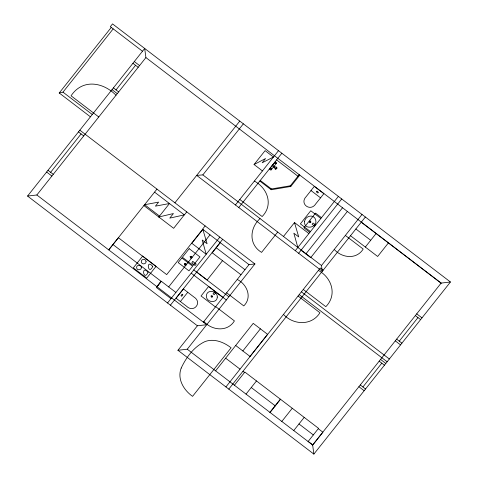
<?xml version="1.0" encoding="UTF-8"?>
<svg xmlns="http://www.w3.org/2000/svg" width="478" height="478" viewBox="0 0 478 478"><rect width="100%" height="100%" fill="white"/><g stroke="black" fill="none" stroke-linecap="round" stroke-linejoin="round"><path stroke-width="0.72" d="M90.432 116.829L59.218 92.989L111.272 27.407M59.218 92.989L62.977 92.14L113.184 28.871M27.545 196.064L144.691 48.469L145.91 57.581L441.146 283.078L450.455 282.002L313.867 454.1L177.941 350.284L197.39 325.781L206.699 324.711L36.854 194.988L27.545 196.064L197.39 325.781M50.632 172.301L81.099 133.918M116.029 89.906L135.561 65.301M36.854 194.988L145.91 57.581M156.951 189.115L108.727 249.88L118.401 237.733L166.691 274.617L202.666 229.297M158.804 216.976L169.475 203.538L155.422 206.143L158.618 202.116L144.547 204.739M174.906 202.827L239.777 121.095M202.845 174.888L321.497 265.511L322.274 271.313L196.685 175.39L202.845 174.888L243.368 123.832M186.767 211.885L184.377 214.897L154.549 192.144M205.134 225.915L202.558 229.159L249.002 264.627L254.923 263.946L187.251 349.209L177.941 350.284M175.898 292.44L161.283 281.273L156.366 287.475L170.981 298.636M254.063 164.534L265.093 150.636L273.47 157.029L262.183 162.771L265.553 158.535L254.063 164.534L262.44 170.927M202.875 229.398L191.845 243.296L206.203 254.26L202.212 240.016L207.094 243.744L202.857 229.422M168.668 286.925L210.003 234.841M235.415 204.972L278.513 150.678M238.767 207.536L281.859 153.235M273.595 166.852L270.924 170.21L269.467 169.093L275.274 161.773L276.738 162.89L274.091 166.225M274.049 167.198L274.545 166.571M167.533 302.98L219.802 237.118M170.407 305.173L222.676 239.311M212.256 252.82L220.256 242.734M180.397 301.534L187.746 292.273L193.889 297.005C202.756 302.383 193.859 313.431 186.557 306.243L176.089 298.248L183.444 288.987L187.746 292.273M222.521 260.665L207.171 280.006L196.751 272.054M260.056 218.583C249.546 228.084 248.548 244.539 261.574 252.384L277.7 232.057M299.192 174.661L289.967 186.283L290.564 186.743L299.79 175.115M299.348 174.775L298.099 176.346L276.571 159.903M214.957 291.359L213.039 293.779L214.204 294.669L216.122 292.249M203.347 322.148L249.002 264.627M283.478 236.473L294.508 222.575L308.86 233.539M320.565 197.856L323.869 193.692L314.297 186.384L306.261 196.512C299.007 203.813 310.527 212.292 315.803 203.801L320.565 197.856L310.993 190.549M295.285 250.699L338.376 196.404M298.636 253.256L341.728 198.962M305.872 253.943L342.529 207.757M215.596 370.862L253.215 323.355L267.572 334.319L250.024 356.427M347.375 211.455L310.718 257.642L301.026 250.245M242.848 350.948L260.396 328.834M321.497 265.511L362.013 214.455M225.921 386.929L320.314 268.003L323.182 270.195M228.789 389.122L365.365 217.012M234.405 385.226L244.856 372.057L318.557 428.348L308.107 441.511M246.033 394.105L256.483 380.942M365.329 247.06L376.078 233.521M388.399 242.932L377.65 256.471L350.505 235.738M269.885 412.317L280.329 399.154M270.088 412.478L280.538 399.309M281.817 421.435L292.267 408.266M293.749 430.547L304.199 417.384M313.867 454.1L312.642 444.982L441.146 283.078M362.91 386.983L381.808 363.166M399.285 341.149L417.975 317.595M161.283 281.273L156.892 286.663L161.164 281.351L112.975 244.545M158.833 216.994L173.412 213.541L169.792 218.105L184.305 214.885L173.645 228.311L143.89 205.57M450.455 282.002L112.521 23.9L110.316 26.678L142.48 51.248M361.254 222.198L441.075 283.167M274.689 162.52L276.147 163.631M272.627 165.113L274.689 166.685L276.72 167.21L277.025 168.19L276.625 168.794L275.214 169.11L274.193 167.312L272.131 165.735M355.877 228.968L370.701 240.291M134.306 61.548L139.564 65.57M132.926 63.287L138.19 67.308M270.094 168.31L271.552 169.421M270.076 168.328L271.534 169.445M345.361 235.439L363.19 249.05C356.564 259.841 341.895 258.03 334.242 249.45M321.491 217.681L315.534 213.128L303.877 227.809L309.84 232.362M320.869 218.464L310.772 210.75L300.369 223.865L310.461 231.573M260.259 180.451L271.432 188.983L270.972 189.563L259.799 181.031M315.677 225.001L313.066 223.011L312.104 224.218L314.721 226.214M254.386 181.072C267.561 188.189 273.643 204.871 262.141 216.54L239.789 199.463M416.72 313.849L421.99 317.87M415.346 315.588L420.61 319.609M113.394 87.898L118.658 91.913M112.013 89.631L117.277 93.652M116.017 95.242C103.051 82.007 82.449 78.613 71.067 95.803L98.773 116.967M318.402 270.411C331.834 277.772 337.432 294.902 325.835 306.685L303.279 289.459M396.65 339.135L401.914 343.156M395.276 340.874L400.54 344.895M62.977 92.14L92.272 114.511M301.397 291.831L389.343 359.002M299.192 294.609L387.138 361.78M298.069 296.025L319.937 312.731C311.758 326.02 293.396 325.142 283.472 314.416M380.554 359.42L385.818 363.441M79.844 130.171L254.923 263.946M379.179 361.153L384.443 365.174M78.464 131.904L83.728 135.925M216.253 247.777L244.969 269.706M212.107 252.707L240.966 274.748M144.601 204.674L159.527 216.074M237.231 279.457C247.078 284.237 252.498 297.382 243.78 305.908L226.632 292.811M360.275 384.969L365.539 388.99M358.9 386.708L364.164 390.729M193.775 269.915L228.896 296.742M191.2 273.159L226.321 299.981M222.945 297.459L208.587 286.495L201.059 295.978L215.417 306.942M48.003 170.293L53.261 174.309M46.623 172.026L51.887 176.047M215.686 306.607L234.417 320.911C227.444 332.258 211.981 330.543 203.867 321.491M235.666 345.463L250.078 356.474M318.282 428.688L322.913 432.226L312.815 444.946L308.185 441.415M242.949 371.281L244.521 372.476M225.658 358.183L240.016 369.147M251.261 387.521L275.31 405.894M298.971 423.962L313.329 434.932M187.251 349.209L312.642 444.982M294.49 222.599L298.726 236.921L293.845 233.192L297.83 247.437M304.546 221.637C303.644 230.629 318.24 227.707 315.617 219.749A5.138 5.007 15 0 0 314.058 217.287L313.628 216.958A5.144 5.013 15 0 0 310.82 216.08C307.718 216.026 304.88 218.56 304.546 221.637M141.38 267.256C141.87 270.279 136.869 270.805 136.594 267.811C136.099 264.788 141.106 264.256 141.38 267.256M146.065 261.352C146.555 264.37 141.554 264.902 141.279 261.908C140.789 258.885 145.79 258.353 146.065 261.352M148.078 272.376C143.418 282.169 140.998 263.946 148.078 272.376M152.763 266.473C148.102 276.266 145.688 258.042 152.763 266.473M211.079 296.049L211.479 297.161L212.608 296.88L212.202 295.768L211.079 296.049M212.31 296.432L211.921 296.922L211.372 296.497L211.76 296.013L212.31 296.432M217.305 297.071C217.078 303.996 205.857 302.341 206.376 295.858C206.604 288.933 217.825 290.594 217.305 297.071M184.843 264.101L185.1 264.908L185.93 264.669L185.667 263.856L184.843 264.101M190.543 256.919L190.8 257.732L191.624 257.487L191.367 256.674L190.543 256.919M184.436 263.886L184.89 265.308L186.336 264.878L185.882 263.462L184.436 263.886M190.13 256.704L190.591 258.126L192.036 257.702L191.576 256.28L190.13 256.704M309.409 221.386L309.72 222.557L310.915 222.133L310.604 220.967L309.409 221.386M309.732 221.547L309.911 222.216L310.592 221.971L310.419 221.308L309.732 221.547M181.216 368.054C176.932 378.905 183.743 390.173 192.562 396.352L231.095 347.799C223.877 342.152 214.138 338.203 205.068 341.549C194.014 346.67 186.271 357.269 181.216 368.054M270.966 168.417C270.405 169.176 271.635 168.65 270.966 168.417M276.696 167.647C274.826 171.518 275.017 166.924 276.696 167.647M275.43 163.082L275.011 163.321L275.43 163.082M142.665 256.118L133.326 267.883L146.728 278.118L156.067 266.354L142.665 256.118M181.861 257.971L178.186 262.607L188.953 270.829L192.634 266.198L181.861 257.971M189.192 248.691L182.393 257.26L193.16 265.481L199.959 256.913L189.192 248.691M192.867 261.544L191.762 262.93L195.114 265.493L196.219 264.101L192.867 261.544M182.142 294.251L180.971 295.721L181.694 296.27L182.865 294.801L182.142 294.251M316.95 191.188L316.394 191.887L317.912 193.052L318.468 192.347L316.95 191.188M290.654 185.733L271.122 189.013L271.253 189.742L290.791 186.456L290.654 185.733"/></g></svg>
